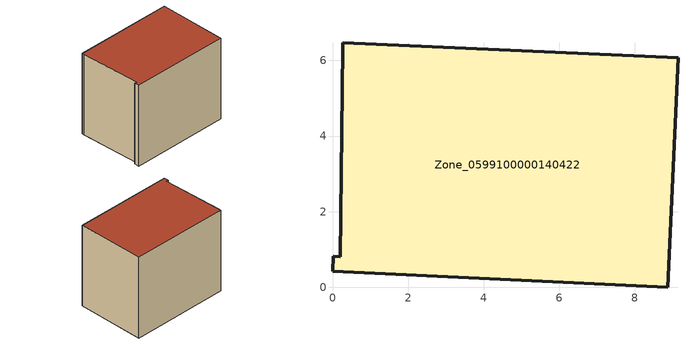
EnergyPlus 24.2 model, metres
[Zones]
Zone_0599100000140422
 floor ground (C_G): 0.21,0.8 0.27,6.32 0.27,6.47 9.14,6.07 8.87,0 0,0.42 0.02,0.82 z1.05
 wall outside (C_F): 0.27,6.47 0.27,6.32 0.21,0.8 0.02,0.82 0,0.42 8.87,0 9.14,6.07 0.27,6.47 z1.05:8.6
 roof outside (C_R): 0.27,6.32 0.21,0.8 0.02,0.82 0,0.42 8.87,0 9.14,6.07 0.27,6.47 z8.6
[BUILDING]
Pand.0599100000140422: North Axis=0; Terrain=City; Loads Convergence Tolerance Value=0.04; Temperature Convergence Tolerance Value=0.4; Solar Distribution=FullExterior; Maximum Number of Warmup Days=25; Minimum Number of Warmup Days=1
[Site:Location]
Rotterdam.The.Hague.AP_ZH_NLD Design_Conditions: Latitude=51.96; Longitude=4.45; Time Zone=1; Elevation=-4.5
[SITE:GROUNDTEMPERATURE:BUILDINGSURFACE]
18, 18, 18, 18, 18, 18, 18, 18, 18, 18, 18, 18
[MATERIAL] Thermal Absorptance=0.9; Solar Absorptance=0.7; Visible Absorptance=0.7
Name | Roughness | Thickness | Conductivity | Density | Specific Heat
G.TI.1965-1974 | MediumSmooth | 0.15 | 0.882353 | 540 | 1210
F.TI.1965-1974 | Rough | 0.3 | 0.697674 | 1920 | 840
R.TI.1965-1974 | MediumRough | 0.2 | 0.232558 | 1500 | 1000
[CONSTRUCTION]
C_G: G.TI.1965-1974
C_F: F.TI.1965-1974
C_R: R.TI.1965-1974
[ZONE]
Zone_0599100000140422: Type=1; Multiplier=1; Ceiling Height=Autocalculate; Volume=Autocalculate; Floor Area=autocalculate; Part of Total Floor Area=Yes
[ZONEINFILTRATION:DESIGNFLOWRATE]
Infil_Zone_0599100000140422: Zone or ZoneList or Space or SpaceList=Zone_0599100000140422; Schedule=AlwaysOn; Design Flow Rate Calculation Method=Flow/Area; Flow Rate per Floor Area=0.003; Constant Term Coefficient=1; Temperature Term Coefficient=0; Velocity Term Coefficient=0; Velocity Squared Term Coefficient=0
[HVACTEMPLATE:ZONE:IDEALLOADSAIRSYSTEM]
Zone_0599100000140422: Maximum Heating Supply Air Temperature=50; Minimum Cooling Supply Air Temperature=13; Maximum Heating Supply Air Humidity Ratio=0.0156; Minimum Cooling Supply Air Humidity Ratio=0.0077; Heating Limit=NoLimit; Cooling Limit=NoLimit; Dehumidification Control Type=ConstantSensibleHeatRatio; Cooling Sensible Heat Ratio=0.7; Dehumidification Setpoint=60; Humidification Control Type=None; Humidification Setpoint=30; Outdoor Air Method=None; Outdoor Air Flow Rate per Person=0.00944; Outdoor Air Flow Rate per Zone Floor Area=0; Outdoor Air Flow Rate per Zone=0; Demand Controlled Ventilation Type=None; Outdoor Air Economizer Type=NoEconomizer; Heat Recovery Type=None; Sensible Heat Recovery Effectiveness=0.7; Latent Heat Recovery Effectiveness=0.65
[ZONECONTROL:THERMOSTAT]
ThermostatControl_Zone_0599100000140422: Zone or ZoneList=Zone_0599100000140422; Control Type Schedule=DualSetpointControlType; Control 1=Thermostat_Zone_0599100000140422; Temperature Difference Between Cutout And Setpoint=0
[THERMOSTATSETPOINT:DUALSETPOINT]
Thermostat_Zone_0599100000140422: Heating Setpoint Temperature Schedule=HeatingSetpoint_Zone_0599100000140422; Cooling Setpoint Temperature Schedule=CoolingSetpoint_Zone_0599100000140422
[SCHEDULE:COMPACT]
HeatingSetpoint_Zone_0599100000140422: Through: 12/31, For: AllDays, Until: 24:00, 21
CoolingSetpoint_Zone_0599100000140422: Through: 12/31, For: AllDays, Until: 24:00, 24
DualSetpointControlType: Through: 12/31, For: AllDays, Until: 24:00, 4
AlwaysOn: Through: 12/31, For: AllDays, Until: 24:00, 1
